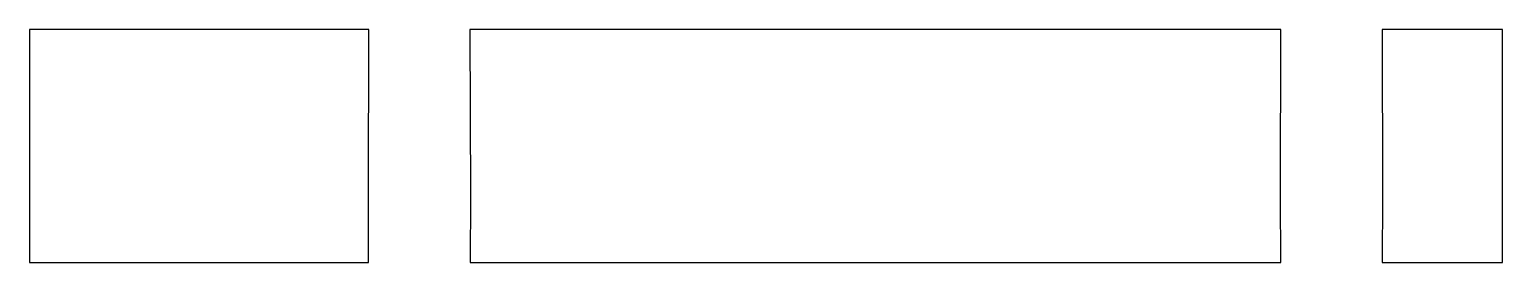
# Model space of a CAD drawing. Header units: metres. Extents: x -18.5 to 13.8, y -1.1 to 46.5.
# Drawn here: x -18.55 to 13.75, y -1.1 to 4 of the extents above.
import ezdxf

# ---------------------------------------------------------------- set-up
doc = ezdxf.new("R2010")
doc.units = ezdxf.units.M

msp = doc.modelspace()

# ---------------------------------------------------------------- linework, layer by layer
for p, q in [((-12.785, 4), (-18.55, 4)), ((-18.55, 4), (-18.55, 3.746)), ((-11.836, 4), (-12.785, 4)), ((-11.108, 4), (-11.836, 4)), ((-11.119, 0.343), (-11.108, 4)), ((-2.956, 4), (-8.892, 4)), ((-8.892, 4), (-8.881, 0.343)), ((8.892, 4), (-2.956, 4)), ((8.881, 0.343), (8.892, 4)), ((11.461, 4), (11.108, 4)), ((11.108, 4), (11.119, 0.343)), ((11.87, 4), (11.461, 4)), ((13.75, 4), (11.87, 4)), ((13.75, 1.407), (13.75, 4)), ((-18.55, 3.746), (-18.55, 1.407)), ((-18.55, 1.407), (-18.55, -0.577)), ((13.75, -1.1), (13.75, 1.407)), ((-11.114, -1.1), (-11.119, 0.343)), ((-8.881, 0.343), (-8.886, -1.1)), ((8.886, -1.1), (8.881, 0.343)), ((8.881, 0.343), (8.881, 0.343)), ((11.119, 0.343), (11.114, -1.1)), ((-18.55, -0.577), (-18.55, -0.634)), ((-18.55, -0.634), (-18.55, -0.676)), ((-18.55, -0.676), (-18.55, -0.702)), ((-18.55, -0.702), (-18.55, -0.946)), ((-18.55, -0.946), (-18.55, -0.961)), ((-18.55, -0.961), (-18.55, -1.1)), ((-18.55, -1.1), (-18.354, -1.1)), ((-18.354, -1.1), (-17.914, -1.1)), ((-17.914, -1.1), (-13.495, -1.1)), ((-13.495, -1.1), (-12.93, -1.1)), ((-12.93, -1.1), (-12.181, -1.1)), ((-12.181, -1.1), (-11.259, -1.1)), ((-11.259, -1.1), (-11.114, -1.1)), ((-11.259, -1.1), (-11.259, -1.1)), ((-8.886, -1.1), (6.132, -1.1)), ((6.132, -1.1), (8.886, -1.1)), ((11.114, -1.1), (11.192, -1.1)), ((11.192, -1.1), (11.631, -1.1)), ((11.631, -1.1), (11.942, -1.1)), ((11.942, -1.1), (12.135, -1.1)), ((12.135, -1.1), (12.231, -1.1)), ((12.231, -1.1), (13.75, -1.1)), ((13.75, -1.1), (13.75, -1.1))]:
    msp.add_line(p, q)

doc.saveas('drawing.dxf')
